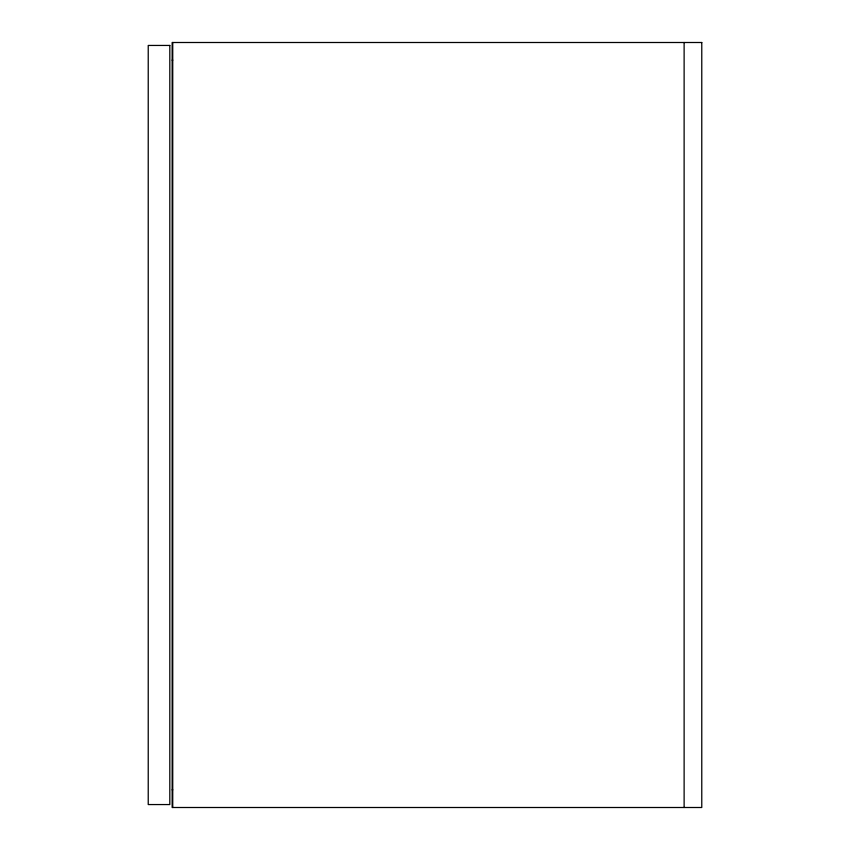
<?xml version="1.0" encoding="UTF-8"?>
<svg xmlns="http://www.w3.org/2000/svg" width="850" height="850" viewBox="0 0 850 850"><rect width="100%" height="100%" fill="white"/><g stroke="black" fill="none" stroke-linecap="round" stroke-linejoin="round"><path stroke-width="1.27" d="M172.157 60.159L172.741 60.159M172.157 789.841L172.741 789.841M684.122 42.5L684.122 807.5M172.741 42.5L172.741 807.5M701.771 42.5L172.157 42.5L172.157 807.5L701.771 807.5L701.771 42.5M169.809 45.443L148.229 45.443L148.229 804.557L169.809 804.557L169.809 45.443"/></g></svg>
